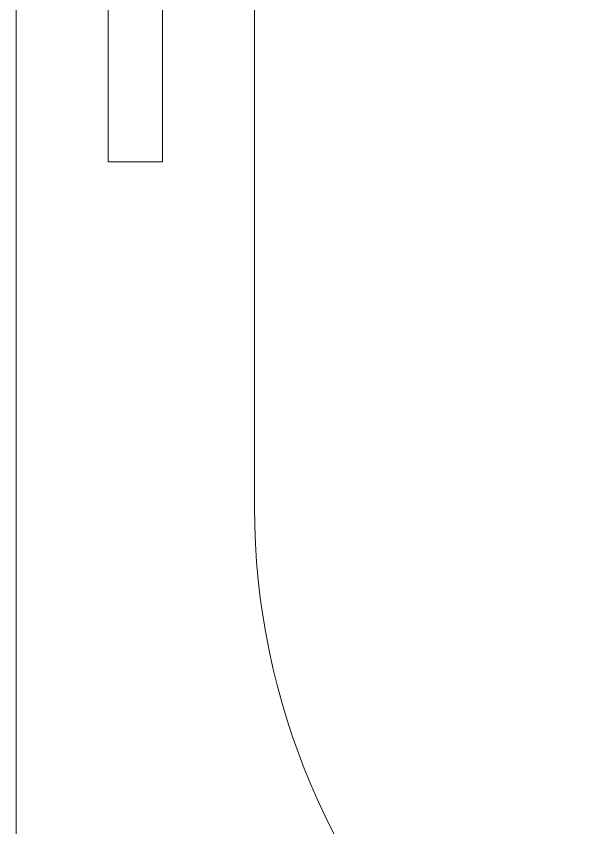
# Model space of a CAD drawing. Header units: millimetres. Extents: x -599 to 1818, y -719 to 408.
# Drawn here: x -249.58 to -225.93, y -172.46 to -138.39 of the extents above; entities that cross this region are included whole.
import ezdxf

# ---------------------------------------------------------------- set-up
doc = ezdxf.new("R2010")
doc.units = ezdxf.units.MM
doc.header["$MEASUREMENT"] = 0
doc.layers.add('Layer 1', color=7, linetype='Continuous')

msp = doc.modelspace()

# ---------------------------------------------------------------- linework, layer by layer
at = {"layer": 'Layer 1', "color": 250, "lineweight": 18}
for points, knots in [([(-50.5845, -199), (-50.5845, -199), (-249.5845, -199), (-249.5845, -199), (-249.5845, -199), (-249.5845, -199), (-249.5845, 0), (-249.5845, 0), (-249.5845, 0), (-249.5845, 0), (-50.5845, 0), (-50.5845, 0), (-50.5845, 0), (-50.5845, 0), (-50.5845, -199), (-50.5845, -199)], [0, 0, 0, 0, 0.2, 0.2, 0.2, 0.2, 0.4, 0.4, 0.4, 0.4, 0.6, 0.6, 0.6, 0.6, 1, 1, 1, 1]), ([(-90.5846, -189), (-90.5846, -189), (-209.5844, -189), (-209.5844, -189), (-209.5844, -189), (-226.0845, -189), (-239.5844, -175.5), (-239.5844, -159), (-239.5844, -159), (-239.5844, -159), (-239.5844, -40.0001), (-239.5844, -40.0001), (-239.5844, -40.0001), (-239.5844, -23.5001), (-226.0845, -10.0001), (-209.5844, -10.0001), (-209.5844, -10.0001), (-209.5844, -10.0001), (-90.5846, -10.0001), (-90.5846, -10.0001), (-90.5846, -10.0001), (-74.0845, -10.0001), (-60.5845, -23.5001), (-60.5845, -40.0001), (-60.5845, -40.0001), (-60.5845, -40.0001), (-60.5845, -159), (-60.5845, -159), (-60.5845, -159), (-60.5845, -175.5), (-74.0845, -189), (-90.5846, -189)], [0, 0, 0, 0, 0.1111111, 0.1111111, 0.1111111, 0.1111111, 0.2222222, 0.2222222, 0.2222222, 0.2222222, 0.3333333, 0.3333333, 0.3333333, 0.3333333, 0.4444444, 0.4444444, 0.4444444, 0.4444444, 0.5555556, 0.5555556, 0.5555556, 0.5555556, 0.6666667, 0.6666667, 0.6666667, 0.6666667, 0.7777778, 0.7777778, 0.7777778, 0.7777778, 1, 1, 1, 1]), ([(-243.4481, -144.5), (-243.4481, -144.5), (-245.7208, -144.5), (-245.7208, -144.5), (-245.7208, -144.5), (-245.7208, -144.5), (-245.7208, -134.5), (-245.7208, -134.5), (-245.7208, -134.5), (-245.7208, -134.5), (-243.4481, -134.5), (-243.4481, -134.5), (-243.4481, -134.5), (-243.4481, -134.5), (-243.4481, -144.5), (-243.4481, -144.5)], [0, 0, 0, 0, 0.2, 0.2, 0.2, 0.2, 0.4, 0.4, 0.4, 0.4, 0.6, 0.6, 0.6, 0.6, 1, 1, 1, 1])]:
    msp.add_open_spline(points, degree=3, knots=knots, dxfattribs=at)

doc.saveas('drawing.dxf')
